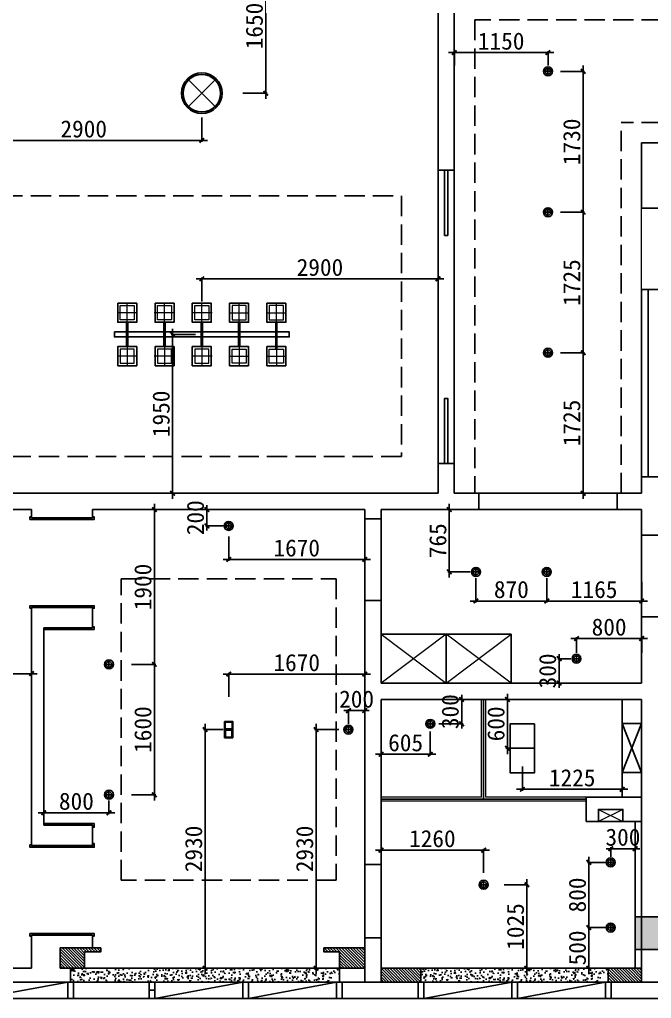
# Model space of a CAD drawing. Header units: millimetres. Extents: x 561810 to 956823, y -438984 to -391712.
# Drawn here: x 772004 to 779762, y -415003 to -402989 of the extents above; entities that cross this region are included whole.
import ezdxf

# ---------------------------------------------------------------- set-up
doc = ezdxf.new("R2010")
doc.units = ezdxf.units.MM
doc.header["$LTSCALE"] = 10
doc.header["$MEASUREMENT"] = 0
doc.linetypes.add('DASH', pattern=[0.35, 0.25, -0.1])
doc.layers.get('0').update_dxf_attribs({"linetype": 'CONTINUOUS'})
doc.layers.get('DEFPOINTS').update_dxf_attribs({"color": 1, "linetype": 'CONTINUOUS'})
for name, color, linetype in [('4-P灯具', 142, 'CONTINUOUS'), ('PUB_HATCH', 144, 'CONTINUOUS'), ('WALL', 7, 'CONTINUOUS'), ('WINDOW', 4, 'CONTINUOUS'), ('填充', 8, 'CONTINUOUS'), ('墙', 7, 'CONTINUOUS')]:
    doc.layers.add(name, color=color, linetype=linetype)
doc.layers.add('家居内线', color=251, linetype='CONTINUOUS', lineweight=13)
doc.layers.add('细线', color=250, linetype='CONTINUOUS', lineweight=5)
doc.styles.add('施洛华标注样式', font='')
doc.styles.get('施洛华标注样式').set_extended_font_data('SimSun')
doc.dimstyles.new('外标尺寸', dxfattribs={"dimscale": 70, "dimtxt": 3, "dimasz": 0.8, "dimexe": 0.25, "dimexo": 1, "dimgap": 0.5, "dimtad": 1, "dimdec": 0, "dimtxsty": '施洛华标注样式', "dimblk": 'ARCHTICK', "dimcen": 1.5, "dimdle": 1, "dimclrd": 250, "dimclre": 250, "dimclrt": 62, "dimadec": 0, "dimazin": 0, "dimtfac": 1, "dimtdec": 0, "dimtix": 1, "dimtmove": 1, "dimatfit": 3, "dimldrblk": 'ARCHTICK', "dimfxl": 0, "dimarcsym": 0})

# ---------------------------------------------------------------- blocks, each defined once
blk = doc.blocks.new('_ARCHTICK')
at = {"color": 0, "linetype": 'ByBlock', "const_width": 0.4}
blk.add_lwpolyline([(-0.5, -0.5), (0.5, 0.5)], dxfattribs=at)
blk = doc.blocks.new('*D93')
at = {"color": 250, "lineweight": -2}
for p, q in [((769907, -411017), (772222, -411017)), ((769977, -411297), (769977, -410999)), ((772152, -411297), (772152, -410999))]:
    blk.add_line(p, q, dxfattribs=at)
at = {"layer": 'DEFPOINTS', "color": 0}
for p in [(772152, -411017), (769977, -411703), (772152, -411703)]:
    blk.add_point(p, dxfattribs=at)
at = {"color": 250, "lineweight": -2, "xscale": 56, "yscale": 56, "zscale": 56, "rotation": 180}
blk.add_blockref('_ARCHTICK', (769977, -411017), dxfattribs=at)
at = {"color": 250, "lineweight": -2, "xscale": 56, "yscale": 56, "zscale": 56}
blk.add_blockref('_ARCHTICK', (772152, -411017), dxfattribs=at)
at = {"color": 62, "insert": (771064, -410877), "char_height": 210, "attachment_point": 5, "style": '施洛华标注样式'}
blk.add_mtext('2175', dxfattribs=at)
blk = doc.blocks.new('*D95')
at = {"color": 250, "lineweight": -2}
for p, q in [((774304, -409003), (774304, -408947)), ((774502, -409003), (774286, -409003)), ((774304, -409203), (774304, -409003)), ((774502, -409203), (774286, -409203)), ((774304, -409203), (774304, -409259))]:
    blk.add_line(p, q, dxfattribs=at)
at = {"layer": 'DEFPOINTS', "color": 0}
for p in [(774304, -409003), (774572, -409003), (774572, -409203)]:
    blk.add_point(p, dxfattribs=at)
at = {"color": 250, "lineweight": -2, "xscale": 56, "yscale": 56, "zscale": 56}
for p, rotation in [((774304, -409003), 270), ((774304, -409203), 90)]:
    blk.add_blockref('_ARCHTICK', p, dxfattribs=dict(at, rotation=rotation))
at = {"color": 62, "insert": (774164, -409103), "char_height": 210, "attachment_point": 5, "rotation": 90, "style": '施洛华标注样式'}
blk.add_mtext('200', dxfattribs=at)
blk = doc.blocks.new('*D96')
at = {"color": 250, "lineweight": -2}
for p, q in [((774572, -409335), (774572, -409632)), ((776242, -409335), (776242, -409632)), ((774502, -409615), (776312, -409615))]:
    blk.add_line(p, q, dxfattribs=at)
at = {"layer": 'DEFPOINTS', "color": 0}
for p in [(774572, -409203), (776242, -409203), (776242, -409615)]:
    blk.add_point(p, dxfattribs=at)
at = {"color": 250, "lineweight": -2, "xscale": 56, "yscale": 56, "zscale": 56, "rotation": 180}
blk.add_blockref('_ARCHTICK', (774572, -409615), dxfattribs=at)
at = {"color": 250, "lineweight": -2, "xscale": 56, "yscale": 56, "zscale": 56}
blk.add_blockref('_ARCHTICK', (776242, -409615), dxfattribs=at)
at = {"color": 62, "insert": (775407, -409475), "char_height": 210, "attachment_point": 5, "style": '施洛华标注样式'}
blk.add_mtext('1670', dxfattribs=at)
blk = doc.blocks.new('*D97')
at = {"color": 250, "lineweight": -2}
for p, q in [((773659, -410973), (773659, -408933)), ((773379, -409003), (773676, -409003)), ((773379, -410903), (773676, -410903))]:
    blk.add_line(p, q, dxfattribs=at)
at = {"layer": 'DEFPOINTS', "color": 0}
for p in [(773102, -409003), (773659, -409003), (773102, -410903)]:
    blk.add_point(p, dxfattribs=at)
at = {"color": 250, "lineweight": -2, "xscale": 56, "yscale": 56, "zscale": 56}
for p, rotation in [((773659, -409003), 90), ((773659, -410903), 270)]:
    blk.add_blockref('_ARCHTICK', p, dxfattribs=dict(at, rotation=rotation))
at = {"color": 62, "insert": (773519, -409953), "char_height": 210, "attachment_point": 5, "rotation": 90, "style": '施洛华标注样式'}
blk.add_mtext('1900', dxfattribs=at)
blk = doc.blocks.new('*D98')
at = {"color": 250, "lineweight": -2}
for p, q in [((773659, -410833), (773659, -412573)), ((773379, -410903), (773676, -410903)), ((773379, -412503), (773676, -412503))]:
    blk.add_line(p, q, dxfattribs=at)
at = {"layer": 'DEFPOINTS', "color": 0}
for p in [(773102, -410903), (773102, -412503), (773659, -412503)]:
    blk.add_point(p, dxfattribs=at)
at = {"color": 250, "lineweight": -2, "xscale": 56, "yscale": 56, "zscale": 56}
for p, rotation in [((773659, -410903), 90), ((773659, -412503), 270)]:
    blk.add_blockref('_ARCHTICK', p, dxfattribs=dict(at, rotation=rotation))
at = {"color": 62, "insert": (773519, -411703), "char_height": 210, "attachment_point": 5, "rotation": 90, "style": '施洛华标注样式'}
blk.add_mtext('1600', dxfattribs=at)
blk = doc.blocks.new('*D99')
at = {"color": 250, "lineweight": -2}
for p, q in [((772302, -412573), (772302, -412742)), ((773102, -412573), (773102, -412742)), ((773172, -412724), (772232, -412724))]:
    blk.add_line(p, q, dxfattribs=at)
at = {"layer": 'DEFPOINTS', "color": 0}
for p in [(772302, -412503), (773102, -412503), (772302, -412724)]:
    blk.add_point(p, dxfattribs=at)
at = {"color": 250, "lineweight": -2, "xscale": 56, "yscale": 56, "zscale": 56, "rotation": 180}
blk.add_blockref('_ARCHTICK', (772302, -412724), dxfattribs=at)
at = {"color": 250, "lineweight": -2, "xscale": 56, "yscale": 56, "zscale": 56}
blk.add_blockref('_ARCHTICK', (773102, -412724), dxfattribs=at)
at = {"color": 62, "insert": (772702, -412584), "char_height": 210, "attachment_point": 5, "style": '施洛华标注样式'}
blk.add_mtext('800', dxfattribs=at)
blk = doc.blocks.new('*D100')
at = {"color": 250, "lineweight": -2}
for p, q in [((776042, -411470), (775986, -411470)), ((776042, -411633), (776042, -411453)), ((776042, -411470), (776242, -411470)), ((776242, -411633), (776242, -411453)), ((776242, -411470), (776298, -411470))]:
    blk.add_line(p, q, dxfattribs=at)
at = {"layer": 'DEFPOINTS', "color": 0}
for p in [(776242, -411470), (776042, -411703), (776242, -411703)]:
    blk.add_point(p, dxfattribs=at)
at = {"color": 250, "lineweight": -2, "xscale": 56, "yscale": 56, "zscale": 56}
blk.add_blockref('_ARCHTICK', (776042, -411470), dxfattribs=at)
at = {"color": 250, "lineweight": -2, "xscale": 56, "yscale": 56, "zscale": 56, "rotation": 180}
blk.add_blockref('_ARCHTICK', (776242, -411470), dxfattribs=at)
at = {"color": 62, "insert": (776142, -411330), "char_height": 210, "attachment_point": 5, "style": '施洛华标注样式'}
blk.add_mtext('200', dxfattribs=at)
blk = doc.blocks.new('*D101')
at = {"color": 250, "lineweight": -2}
for p, q in [((775925, -411703), (775627, -411703)), ((775645, -411633), (775645, -414703)), ((775925, -414633), (775627, -414633))]:
    blk.add_line(p, q, dxfattribs=at)
at = {"layer": 'DEFPOINTS', "color": 0}
for p in [(776042, -411703), (775645, -414633), (776087, -414633)]:
    blk.add_point(p, dxfattribs=at)
at = {"color": 250, "lineweight": -2, "xscale": 56, "yscale": 56, "zscale": 56}
for p, rotation in [((775645, -411703), 90), ((775645, -414633), 270)]:
    blk.add_blockref('_ARCHTICK', p, dxfattribs=dict(at, rotation=rotation))
at = {"color": 62, "insert": (775505, -413168), "char_height": 210, "attachment_point": 5, "rotation": 90, "style": '施洛华标注样式'}
blk.add_mtext('2930', dxfattribs=at)
blk = doc.blocks.new('*D102')
at = {"color": 250, "lineweight": -2}
for p, q in [((774502, -411022), (776312, -411022)), ((774572, -411302), (774572, -411005)), ((776242, -411302), (776242, -411005))]:
    blk.add_line(p, q, dxfattribs=at)
at = {"layer": 'DEFPOINTS', "color": 0}
for p in [(776242, -411022), (774572, -411703), (776242, -411738)]:
    blk.add_point(p, dxfattribs=at)
at = {"color": 250, "lineweight": -2, "xscale": 56, "yscale": 56, "zscale": 56, "rotation": 180}
blk.add_blockref('_ARCHTICK', (774572, -411022), dxfattribs=at)
at = {"color": 250, "lineweight": -2, "xscale": 56, "yscale": 56, "zscale": 56}
blk.add_blockref('_ARCHTICK', (776242, -411022), dxfattribs=at)
at = {"color": 62, "insert": (775407, -410882), "char_height": 210, "attachment_point": 5, "style": '施洛华标注样式'}
blk.add_mtext('1670', dxfattribs=at)
blk = doc.blocks.new('*D103')
at = {"color": 250, "lineweight": -2}
for p, q in [((774502, -411703), (774264, -411703)), ((774282, -411633), (774282, -414703)), ((774502, -414633), (774264, -414633))]:
    blk.add_line(p, q, dxfattribs=at)
at = {"layer": 'DEFPOINTS', "color": 0}
for p in [(774572, -411703), (774282, -414633), (774572, -414633)]:
    blk.add_point(p, dxfattribs=at)
at = {"color": 250, "lineweight": -2, "xscale": 56, "yscale": 56, "zscale": 56}
for p, rotation in [((774282, -411703), 90), ((774282, -414633), 270)]:
    blk.add_blockref('_ARCHTICK', p, dxfattribs=dict(at, rotation=rotation))
at = {"color": 62, "insert": (774142, -413168), "char_height": 210, "attachment_point": 5, "rotation": 90, "style": '施洛华标注样式'}
blk.add_mtext('2930', dxfattribs=at)
blk = doc.blocks.new('*D104')
at = {"color": 250, "lineweight": -2}
for p, q in [((777152, -411333), (777450, -411333)), ((777432, -411333), (777432, -411277)), ((777432, -411633), (777432, -411333)), ((777152, -411633), (777450, -411633)), ((777432, -411633), (777432, -411689))]:
    blk.add_line(p, q, dxfattribs=at)
at = {"layer": 'DEFPOINTS', "color": 0}
for p in [(777045, -411333), (777432, -411333), (777046, -411633)]:
    blk.add_point(p, dxfattribs=at)
at = {"color": 250, "lineweight": -2, "xscale": 56, "yscale": 56, "zscale": 56}
for p, rotation in [((777432, -411333), 270), ((777432, -411633), 90)]:
    blk.add_blockref('_ARCHTICK', p, dxfattribs=dict(at, rotation=rotation))
at = {"color": 62, "insert": (777292, -411483), "char_height": 210, "attachment_point": 5, "rotation": 90, "style": '施洛华标注样式'}
blk.add_mtext('300', dxfattribs=at)
blk = doc.blocks.new('*D105')
at = {"color": 250, "lineweight": -2}
for p, q in [((776442, -411726), (776442, -412023)), ((777046, -411726), (777046, -412023)), ((777116, -412006), (776372, -412006))]:
    blk.add_line(p, q, dxfattribs=at)
at = {"layer": 'DEFPOINTS', "color": 0}
for p in [(776442, -411633), (777046, -411633), (776442, -412006)]:
    blk.add_point(p, dxfattribs=at)
at = {"color": 250, "lineweight": -2, "xscale": 56, "yscale": 56, "zscale": 56, "rotation": 180}
blk.add_blockref('_ARCHTICK', (776442, -412006), dxfattribs=at)
at = {"color": 250, "lineweight": -2, "xscale": 56, "yscale": 56, "zscale": 56}
blk.add_blockref('_ARCHTICK', (777046, -412006), dxfattribs=at)
at = {"color": 62, "insert": (776744, -411866), "char_height": 210, "attachment_point": 5, "style": '施洛华标注样式'}
blk.add_mtext('605', dxfattribs=at)
blk = doc.blocks.new('*D106')
at = {"color": 250, "lineweight": -2}
for p, q in [((777953, -413608), (778250, -413608)), ((778233, -413538), (778233, -414703)), ((777953, -414633), (778250, -414633))]:
    blk.add_line(p, q, dxfattribs=at)
at = {"layer": 'DEFPOINTS', "color": 0}
for p in [(777702, -413608), (777702, -414633), (778233, -414633)]:
    blk.add_point(p, dxfattribs=at)
at = {"color": 250, "lineweight": -2, "xscale": 56, "yscale": 56, "zscale": 56}
for p, rotation in [((778233, -413608), 90), ((778233, -414633), 270)]:
    blk.add_blockref('_ARCHTICK', p, dxfattribs=dict(at, rotation=rotation))
at = {"color": 62, "insert": (778093, -414120), "char_height": 210, "attachment_point": 5, "rotation": 90, "style": '施洛华标注样式'}
blk.add_mtext('1025', dxfattribs=at)
blk = doc.blocks.new('*D107')
at = {"color": 250, "lineweight": -2}
for p, q in [((777772, -413183), (776372, -413183)), ((776442, -413288), (776442, -413166)), ((777702, -413463), (777702, -413166))]:
    blk.add_line(p, q, dxfattribs=at)
at = {"layer": 'DEFPOINTS', "color": 0}
for p in [(776442, -413183), (776442, -413358), (777702, -413608)]:
    blk.add_point(p, dxfattribs=at)
at = {"color": 250, "lineweight": -2, "xscale": 56, "yscale": 56, "zscale": 56, "rotation": 180}
blk.add_blockref('_ARCHTICK', (776442, -413183), dxfattribs=at)
at = {"color": 250, "lineweight": -2, "xscale": 56, "yscale": 56, "zscale": 56}
blk.add_blockref('_ARCHTICK', (777702, -413183), dxfattribs=at)
at = {"color": 62, "insert": (777072, -413043), "char_height": 210, "attachment_point": 5, "style": '施洛华标注样式'}
blk.add_mtext('1260', dxfattribs=at)
blk = doc.blocks.new('*D108')
at = {"color": 250, "lineweight": -2}
for p, q in [((778993, -414203), (778993, -413263)), ((779192, -413333), (778976, -413333)), ((779192, -414133), (778976, -414133))]:
    blk.add_line(p, q, dxfattribs=at)
at = {"layer": 'DEFPOINTS', "color": 0}
for p in [(778993, -413333), (779262, -413333), (779262, -414133)]:
    blk.add_point(p, dxfattribs=at)
at = {"color": 250, "lineweight": -2, "xscale": 56, "yscale": 56, "zscale": 56}
for p, rotation in [((778993, -413333), 90), ((778993, -414133), 270)]:
    blk.add_blockref('_ARCHTICK', p, dxfattribs=dict(at, rotation=rotation))
at = {"color": 62, "insert": (778853, -413733), "char_height": 210, "attachment_point": 5, "rotation": 90, "style": '施洛华标注样式'}
blk.add_mtext('800', dxfattribs=at)
blk = doc.blocks.new('*D109')
at = {"color": 250, "lineweight": -2}
for p, q in [((779262, -413263), (779262, -413148)), ((779562, -413263), (779562, -413148)), ((779262, -413165), (779206, -413165)), ((779262, -413165), (779562, -413165)), ((779562, -413165), (779618, -413165))]:
    blk.add_line(p, q, dxfattribs=at)
at = {"layer": 'DEFPOINTS', "color": 0}
for p in [(779562, -413165), (779262, -413333), (779562, -413333)]:
    blk.add_point(p, dxfattribs=at)
at = {"color": 250, "lineweight": -2, "xscale": 56, "yscale": 56, "zscale": 56}
blk.add_blockref('_ARCHTICK', (779262, -413165), dxfattribs=at)
at = {"color": 250, "lineweight": -2, "xscale": 56, "yscale": 56, "zscale": 56, "rotation": 180}
blk.add_blockref('_ARCHTICK', (779562, -413165), dxfattribs=at)
at = {"color": 62, "insert": (779412, -413025), "char_height": 210, "attachment_point": 5, "style": '施洛华标注样式'}
blk.add_mtext('300', dxfattribs=at)
blk = doc.blocks.new('*D110')
at = {"color": 250, "lineweight": -2}
for p, q in [((778993, -414063), (778993, -414703)), ((779192, -414133), (778976, -414133)), ((779192, -414633), (778976, -414633))]:
    blk.add_line(p, q, dxfattribs=at)
at = {"layer": 'DEFPOINTS', "color": 0}
for p in [(779262, -414133), (778993, -414633), (779262, -414633)]:
    blk.add_point(p, dxfattribs=at)
at = {"color": 250, "lineweight": -2, "xscale": 56, "yscale": 56, "zscale": 56}
for p, rotation in [((778993, -414133), 90), ((778993, -414633), 270)]:
    blk.add_blockref('_ARCHTICK', p, dxfattribs=dict(at, rotation=rotation))
at = {"color": 62, "insert": (778853, -414383), "char_height": 210, "attachment_point": 5, "rotation": 90, "style": '施洛华标注样式'}
blk.add_mtext('500', dxfattribs=at)
blk = doc.blocks.new('*D119')
at = {"color": 250, "lineweight": -2}
for p, q in [((778772, -410833), (778611, -410833)), ((778628, -410833), (778628, -410777)), ((778628, -410833), (778628, -411133)), ((778772, -411133), (778611, -411133)), ((778628, -411133), (778628, -411189))]:
    blk.add_line(p, q, dxfattribs=at)
at = {"layer": 'DEFPOINTS', "color": 0}
for p in [(778842, -410833), (778628, -411133), (778842, -411133)]:
    blk.add_point(p, dxfattribs=at)
at = {"color": 250, "lineweight": -2, "xscale": 56, "yscale": 56, "zscale": 56}
for p, rotation in [((778628, -410833), 270), ((778628, -411133), 90)]:
    blk.add_blockref('_ARCHTICK', p, dxfattribs=dict(at, rotation=rotation))
at = {"color": 62, "insert": (778488, -410983), "char_height": 210, "attachment_point": 5, "rotation": 90, "style": '施洛华标注样式'}
blk.add_mtext('300', dxfattribs=at)
blk = doc.blocks.new('*D120')
at = {"color": 250, "lineweight": -2}
for p, q in [((778772, -410586), (779712, -410586)), ((778842, -410763), (778842, -410569)), ((779642, -410763), (779642, -410569))]:
    blk.add_line(p, q, dxfattribs=at)
at = {"layer": 'DEFPOINTS', "color": 0}
for p in [(779642, -410586), (778842, -410833), (779642, -410833)]:
    blk.add_point(p, dxfattribs=at)
at = {"color": 250, "lineweight": -2, "xscale": 56, "yscale": 56, "zscale": 56, "rotation": 180}
blk.add_blockref('_ARCHTICK', (778842, -410586), dxfattribs=at)
at = {"color": 250, "lineweight": -2, "xscale": 56, "yscale": 56, "zscale": 56}
blk.add_blockref('_ARCHTICK', (779642, -410586), dxfattribs=at)
at = {"color": 62, "insert": (779242, -410446), "char_height": 210, "attachment_point": 5, "style": '施洛华标注样式'}
blk.add_mtext('800', dxfattribs=at)
blk = doc.blocks.new('*D121')
at = {"color": 250, "lineweight": -2}
for p, q in [((777607, -409845), (777607, -410143)), ((778477, -409845), (778477, -410143)), ((777537, -410125), (778547, -410125))]:
    blk.add_line(p, q, dxfattribs=at)
at = {"layer": 'DEFPOINTS', "color": 0}
for p in [(777607, -409768), (778477, -409768), (778477, -410125)]:
    blk.add_point(p, dxfattribs=at)
at = {"color": 250, "lineweight": -2, "xscale": 56, "yscale": 56, "zscale": 56, "rotation": 180}
blk.add_blockref('_ARCHTICK', (777607, -410125), dxfattribs=at)
at = {"color": 250, "lineweight": -2, "xscale": 56, "yscale": 56, "zscale": 56}
blk.add_blockref('_ARCHTICK', (778477, -410125), dxfattribs=at)
at = {"color": 62, "insert": (778042, -409985), "char_height": 210, "attachment_point": 5, "style": '施洛华标注样式'}
blk.add_mtext('870', dxfattribs=at)
blk = doc.blocks.new('*D122')
at = {"color": 250, "lineweight": -2}
for p, q in [((778477, -409845), (778477, -410143)), ((779642, -409888), (779642, -410143)), ((778407, -410125), (779712, -410125))]:
    blk.add_line(p, q, dxfattribs=at)
at = {"layer": 'DEFPOINTS', "color": 0}
for p in [(778477, -409768), (779642, -409818), (779642, -410125)]:
    blk.add_point(p, dxfattribs=at)
at = {"color": 250, "lineweight": -2, "xscale": 56, "yscale": 56, "zscale": 56, "rotation": 180}
blk.add_blockref('_ARCHTICK', (778477, -410125), dxfattribs=at)
at = {"color": 250, "lineweight": -2, "xscale": 56, "yscale": 56, "zscale": 56}
blk.add_blockref('_ARCHTICK', (779642, -410125), dxfattribs=at)
at = {"color": 62, "insert": (779059, -409985), "char_height": 210, "attachment_point": 5, "style": '施洛华标注样式'}
blk.add_mtext('1165', dxfattribs=at)
blk = doc.blocks.new('*D123')
at = {"color": 250, "lineweight": -2}
for p, q in [((777280, -409838), (777280, -408933)), ((777538, -409003), (777263, -409003)), ((777537, -409768), (777263, -409768))]:
    blk.add_line(p, q, dxfattribs=at)
at = {"layer": 'DEFPOINTS', "color": 0}
for p in [(777280, -409003), (777608, -409003), (777607, -409768)]:
    blk.add_point(p, dxfattribs=at)
at = {"color": 250, "lineweight": -2, "xscale": 56, "yscale": 56, "zscale": 56}
for p, rotation in [((777280, -409003), 90), ((777280, -409768), 270)]:
    blk.add_blockref('_ARCHTICK', p, dxfattribs=dict(at, rotation=rotation))
at = {"color": 62, "insert": (777140, -409385), "char_height": 210, "attachment_point": 5, "rotation": 90, "style": '施洛华标注样式'}
blk.add_mtext('765', dxfattribs=at)
blk = doc.blocks.new('*D136')
at = {"color": 250, "lineweight": -2}
for p, q in [((778924, -408873), (778924, -407008)), ((778644, -407078), (778941, -407078)), ((778644, -408803), (778941, -408803))]:
    blk.add_line(p, q, dxfattribs=at)
at = {"layer": 'DEFPOINTS', "color": 0}
for p in [(778492, -407078), (778924, -407078), (778492, -408803)]:
    blk.add_point(p, dxfattribs=at)
at = {"color": 250, "lineweight": -2, "xscale": 56, "yscale": 56, "zscale": 56}
for p, rotation in [((778924, -407078), 90), ((778924, -408803), 270)]:
    blk.add_blockref('_ARCHTICK', p, dxfattribs=dict(at, rotation=rotation))
at = {"color": 62, "insert": (778784, -407940), "char_height": 210, "attachment_point": 5, "rotation": 90, "style": '施洛华标注样式'}
blk.add_mtext('1725', dxfattribs=at)
blk = doc.blocks.new('*D137')
at = {"color": 250, "lineweight": -2}
for p, q in [((778924, -407148), (778924, -405283)), ((778644, -405353), (778941, -405353)), ((778644, -407078), (778941, -407078))]:
    blk.add_line(p, q, dxfattribs=at)
at = {"layer": 'DEFPOINTS', "color": 0}
for p in [(778492, -405353), (778924, -405353), (778492, -407078)]:
    blk.add_point(p, dxfattribs=at)
at = {"color": 250, "lineweight": -2, "xscale": 56, "yscale": 56, "zscale": 56}
for p, rotation in [((778924, -405353), 90), ((778924, -407078), 270)]:
    blk.add_blockref('_ARCHTICK', p, dxfattribs=dict(at, rotation=rotation))
at = {"color": 62, "insert": (778784, -406216), "char_height": 210, "attachment_point": 5, "rotation": 90, "style": '施洛华标注样式'}
blk.add_mtext('1725', dxfattribs=at)
blk = doc.blocks.new('*D138')
at = {"color": 250, "lineweight": -2}
for p, q in [((778644, -403624), (778941, -403624)), ((778924, -405423), (778924, -403554)), ((778644, -405353), (778941, -405353))]:
    blk.add_line(p, q, dxfattribs=at)
at = {"layer": 'DEFPOINTS', "color": 0}
for p in [(778492, -403624), (778924, -403624), (778492, -405353)]:
    blk.add_point(p, dxfattribs=at)
at = {"color": 250, "lineweight": -2, "xscale": 56, "yscale": 56, "zscale": 56}
for p, rotation in [((778924, -403624), 90), ((778924, -405353), 270)]:
    blk.add_blockref('_ARCHTICK', p, dxfattribs=dict(at, rotation=rotation))
at = {"color": 62, "insert": (778784, -404489), "char_height": 210, "attachment_point": 5, "rotation": 90, "style": '施洛华标注样式'}
blk.add_mtext('1730', dxfattribs=at)
blk = doc.blocks.new('*D139')
at = {"color": 250, "lineweight": -2}
for p, q in [((778562, -403394), (777272, -403394)), ((777342, -403553), (777342, -403376)), ((778492, -403554), (778492, -403376))]:
    blk.add_line(p, q, dxfattribs=at)
at = {"layer": 'DEFPOINTS', "color": 0}
for p in [(777342, -403394), (777342, -403623), (778492, -403624)]:
    blk.add_point(p, dxfattribs=at)
at = {"color": 250, "lineweight": -2, "xscale": 56, "yscale": 56, "zscale": 56, "rotation": 180}
blk.add_blockref('_ARCHTICK', (777342, -403394), dxfattribs=at)
at = {"color": 250, "lineweight": -2, "xscale": 56, "yscale": 56, "zscale": 56}
blk.add_blockref('_ARCHTICK', (778492, -403394), dxfattribs=at)
at = {"color": 62, "insert": (777917, -403254), "char_height": 210, "attachment_point": 5, "style": '施洛华标注样式'}
blk.add_mtext('1150', dxfattribs=at)
blk = doc.blocks.new('*D239')
at = {"color": 250, "lineweight": -2}
for p, q in [((774172, -406171), (777212, -406171)), ((774242, -406451), (774242, -406153)), ((777142, -406451), (777142, -406153))]:
    blk.add_line(p, q, dxfattribs=at)
at = {"layer": 'DEFPOINTS', "color": 0}
for p in [(777142, -406171), (774242, -406853), (777142, -406853)]:
    blk.add_point(p, dxfattribs=at)
at = {"color": 250, "lineweight": -2, "xscale": 56, "yscale": 56, "zscale": 56, "rotation": 180}
blk.add_blockref('_ARCHTICK', (774242, -406171), dxfattribs=at)
at = {"color": 250, "lineweight": -2, "xscale": 56, "yscale": 56, "zscale": 56}
blk.add_blockref('_ARCHTICK', (777142, -406171), dxfattribs=at)
at = {"color": 62, "insert": (775692, -406031), "char_height": 210, "attachment_point": 5, "style": '施洛华标注样式'}
blk.add_mtext('2900', dxfattribs=at)
blk = doc.blocks.new('*D240')
at = {"color": 250, "lineweight": -2}
for p, q in [((773883, -406783), (773883, -408873)), ((774163, -406853), (773866, -406853)), ((774163, -408803), (773866, -408803))]:
    blk.add_line(p, q, dxfattribs=at)
at = {"layer": 'DEFPOINTS', "color": 0}
for p in [(774242, -406853), (773883, -408803), (774242, -408803)]:
    blk.add_point(p, dxfattribs=at)
at = {"color": 250, "lineweight": -2, "xscale": 56, "yscale": 56, "zscale": 56}
for p, rotation in [((773883, -406853), 90), ((773883, -408803), 270)]:
    blk.add_blockref('_ARCHTICK', p, dxfattribs=dict(at, rotation=rotation))
at = {"color": 62, "insert": (773743, -407828), "char_height": 210, "attachment_point": 5, "rotation": 90, "style": '施洛华标注样式'}
blk.add_mtext('1950', dxfattribs=at)
blk = doc.blocks.new('*D241')
at = {"color": 250, "lineweight": -2}
for p, q in [((775027, -403963), (775027, -402173)), ((774747, -402243), (775044, -402243)), ((774747, -403893), (775044, -403893))]:
    blk.add_line(p, q, dxfattribs=at)
at = {"layer": 'DEFPOINTS', "color": 0}
for p in [(774242, -402243), (775027, -402243), (774242, -403893)]:
    blk.add_point(p, dxfattribs=at)
at = {"color": 250, "lineweight": -2, "xscale": 56, "yscale": 56, "zscale": 56}
for p, rotation in [((775027, -402243), 90), ((775027, -403893), 270)]:
    blk.add_blockref('_ARCHTICK', p, dxfattribs=dict(at, rotation=rotation))
at = {"color": 62, "insert": (774887, -403068), "char_height": 210, "attachment_point": 5, "rotation": 90, "style": '施洛华标注样式'}
blk.add_mtext('1650', dxfattribs=at)
blk = doc.blocks.new('*D242')
at = {"color": 250, "lineweight": -2}
for p, q in [((771342, -404192), (771342, -404490)), ((774242, -404192), (774242, -404490)), ((774312, -404472), (771272, -404472))]:
    blk.add_line(p, q, dxfattribs=at)
at = {"layer": 'DEFPOINTS', "color": 0}
for p in [(771342, -403893), (774242, -403893), (771342, -404472)]:
    blk.add_point(p, dxfattribs=at)
at = {"color": 250, "lineweight": -2, "xscale": 56, "yscale": 56, "zscale": 56, "rotation": 180}
blk.add_blockref('_ARCHTICK', (771342, -404472), dxfattribs=at)
at = {"color": 250, "lineweight": -2, "xscale": 56, "yscale": 56, "zscale": 56}
blk.add_blockref('_ARCHTICK', (774242, -404472), dxfattribs=at)
at = {"color": 62, "insert": (772792, -404332), "char_height": 210, "attachment_point": 5, "style": '施洛华标注样式'}
blk.add_mtext('2900', dxfattribs=at)
blk = doc.blocks.new('*D433')
at = {"color": 250, "lineweight": -2}
for p, q in [((778177, -412156), (778177, -412454)), ((779402, -412156), (779402, -412454)), ((778107, -412436), (779472, -412436))]:
    blk.add_line(p, q, dxfattribs=at)
at = {"layer": 'DEFPOINTS', "color": 0}
for p in [(778177, -411933), (779402, -411933), (779402, -412436)]:
    blk.add_point(p, dxfattribs=at)
at = {"color": 250, "lineweight": -2, "xscale": 56, "yscale": 56, "zscale": 56, "rotation": 180}
blk.add_blockref('_ARCHTICK', (778177, -412436), dxfattribs=at)
at = {"color": 250, "lineweight": -2, "xscale": 56, "yscale": 56, "zscale": 56}
blk.add_blockref('_ARCHTICK', (779402, -412436), dxfattribs=at)
at = {"color": 62, "insert": (778789, -412296), "char_height": 210, "attachment_point": 5, "style": '施洛华标注样式'}
blk.add_mtext('1225', dxfattribs=at)
blk = doc.blocks.new('*D434')
at = {"color": 250, "lineweight": -2}
for p, q in [((778107, -411333), (777976, -411333)), ((777994, -412003), (777994, -411263)), ((778107, -411933), (777976, -411933))]:
    blk.add_line(p, q, dxfattribs=at)
at = {"layer": 'DEFPOINTS', "color": 0}
for p in [(777994, -411333), (778177, -411333), (778177, -411933)]:
    blk.add_point(p, dxfattribs=at)
at = {"color": 250, "lineweight": -2, "xscale": 56, "yscale": 56, "zscale": 56}
for p, rotation in [((777994, -411333), 90), ((777994, -411933), 270)]:
    blk.add_blockref('_ARCHTICK', p, dxfattribs=dict(at, rotation=rotation))
at = {"color": 62, "insert": (777854, -411633), "char_height": 210, "attachment_point": 5, "rotation": 90, "style": '施洛华标注样式'}
blk.add_mtext('600', dxfattribs=at)

msp = doc.modelspace()

# ---------------------------------------------------------------- hatches: boundary and pattern name
h = msp.add_hatch()
h.set_pattern_fill('ANSI31', color=250, scale=200, angle=-90, style=0)
h.set_pattern_definition([(315, (776241.614, -414632.755), (17.67767, 17.67767), [])])
h.paths.add_polyline_path([(772801.6, -414432.8), (773001.6, -414432.8), (773001.6, -414382.8), (772501.6, -414382.8), (772501.6, -414632.8), (772801.6, -414632.8)])
h.paths.add_polyline_path([(776241.6, -414382.8), (775741.6, -414382.8), (775741.6, -414432.8), (775941.6, -414432.8), (775941.6, -414632.8), (776241.6, -414632.8)])
h = msp.add_hatch()
h.set_pattern_fill('AR-CONC', color=250, scale=20, style=0)
h.set_pattern_definition([(50, (775931.61, -414802.76), (143.452, -12.5504), [15, -165]), (355, (775931.61, -414802.76), (-27.75, 150.4384), [12, -132]), (100.4514, (775943.57, -414803.8), (115.702, 137.888), [12.748, -140.2284]), (46.184, (775931.61, -414762.76), (213.448, -33.104), [22.5, -247.5]), (96.6356, (775949.4, -414765.51), (186.933, 194.824), [19.122, -210.343]), (351.184, (775931.61, -414762.76), (186.932, 194.824), [18, -198]), (21, (775951.61, -414772.76), (119.3814, -80.5238), [15, -165]), (326, (775951.61, -414772.76), (48.663, 145.03), [12, -132]), (71.4514, (775961.56, -414779.47), (168.0445, 64.506), [12.748, -140.2284]), (37.5, (775931.614, -414802.755), (2.432, 66.5788), [0, -130.4, 0, -134, 0, -132.5]), (7.5, (775931.614, -414802.755), (52.6139, 78.8823), [0, -76.4, 0, -127.4, 0, -50.5]), (327.5, (775887.014, -414802.755), (106.7645, -4.511), [0, -50, 0, -156, 0, -207]), (317.5, (775867.01, -414802.755), (116.6372, 20.021), [0, -65, 0, -103.6, 0, -147])])
h.paths.add_polyline_path([(775931.6, -414802.8), (775931.6, -414632.8), (772631.6, -414632.8), (772631.6, -414802.8), (772666.6, -414802.8)])
h = msp.add_hatch()
h.set_pattern_fill('ANSI31', color=250, scale=200, angle=-90, style=0)
h.set_pattern_definition([(315, (776931.614, -414802.755), (17.6777, 17.6777), [])])
h.paths.add_polyline_path([(776441.6, -414632.8), (776441.6, -414802.8), (776931.6, -414802.8), (776931.6, -414632.8)])
h = msp.add_hatch()
h.set_pattern_fill('AR-CONC', color=250, scale=20, style=0)
h.set_pattern_definition([(50, (779231.61, -414802.76), (143.452, -12.5504), [15, -165]), (355, (779231.61, -414802.76), (-27.75, 150.438), [12, -132]), (100.4514, (779243.57, -414803.8), (115.702, 137.888), [12.748, -140.228]), (46.184, (779231.61, -414762.76), (213.448, -33.104), [22.5, -247.5]), (96.636, (779249.4, -414765.51), (186.933, 194.824), [19.122, -210.343]), (351.184, (779231.61, -414762.76), (186.932, 194.824), [18, -198]), (21, (779251.61, -414772.76), (119.3814, -80.524), [15, -165]), (326, (779251.61, -414772.76), (48.663, 145.03), [12, -132]), (71.4514, (779261.56, -414779.47), (168.0445, 64.506), [12.748, -140.228]), (37.5, (779231.614, -414802.755), (2.432, 66.5788), [0, -130.4, 0, -134, 0, -132.5]), (7.5, (779231.614, -414802.755), (52.614, 78.8823), [0, -76.4, 0, -127.4, 0, -50.5]), (327.5, (779187.014, -414802.755), (106.7645, -4.511), [0, -50, 0, -156, 0, -207]), (317.5, (779167.01, -414802.755), (116.6372, 20.021), [0, -65, 0, -103.6, 0, -147])])
h.paths.add_polyline_path([(776931.6, -414632.8), (776931.6, -414802.8), (776966.6, -414802.8), (779231.6, -414802.8), (779231.6, -414632.8)])
h = msp.add_hatch()
h.set_pattern_fill('ANSI31', color=250, scale=200, angle=-90, style=0)
h.set_pattern_definition([(315, (779641.614, -414802.755), (17.6777, 17.6777), [])])
h.paths.add_polyline_path([(779231.6, -414632.8), (779231.6, -414802.8), (779266.6, -414802.8), (779641.6, -414802.8), (779641.6, -414632.8)])
at = {"layer": 'PUB_HATCH'}
h = msp.add_hatch(color=256, dxfattribs=at)
h.paths.add_polyline_path([(779561.6, -414402.8), (779561.6, -414002.8), (779961.6, -414002.8), (779961.6, -414402.8)])
h.paths.add_polyline_path([(767701.6, -414402.8), (767701.6, -414002.8), (768101.6, -414002.8), (768101.6, -414402.8)])
h.paths.add_polyline_path([(767701.6, -409202.8), (767701.6, -408802.8), (768101.6, -408802.8), (768101.6, -409202.8)])
h.paths.add_polyline_path([(767701.6, -402742.8), (767701.6, -402342.8), (768101.6, -402342.8), (768101.6, -402742.8)])
h.paths.add_polyline_path([(803411.6, -402742.8), (803411.6, -402342.8), (803811.6, -402342.8), (803811.6, -402742.8)])
h.paths.add_polyline_path([(803411.6, -409202.8), (803411.6, -408802.8), (803811.6, -408802.8), (803811.6, -409202.8)])
h.paths.add_polyline_path([(803411.6, -414402.8), (803411.6, -414002.8), (803811.6, -414002.8), (803811.6, -414402.8)])
h.paths.add_polyline_path([(791551.6, -414402.8), (791551.6, -414002.8), (791951.6, -414002.8), (791951.6, -414402.8)])

# ---------------------------------------------------------------- linework, layer by layer
at = {"color": 250}
for p, q in [((774064.8, -404069.5), (774418.4, -403715.9)), ((774064.8, -403715.9), (774418.4, -404069.5))]:
    msp.add_line(p, q, dxfattribs=at)
for p, q in [((779401.6, -412532.8), (779401.6, -411332.8)), ((778961.6, -412532.8), (778961.6, -412832.8)), ((779561.6, -414632.8), (779561.6, -412832.8))]:
    msp.add_line(p, q)
at = {"color": 1}
for p, q in [((772596.6, -414802.8), (771516.6, -415002.8)), ((772596.6, -414802.8), (772596.6, -415002.8)), ((772666.6, -414802.8), (772666.6, -415002.8)), ((773596.6, -414802.8), (773596.6, -415002.8)), ((773666.6, -414802.8), (773666.6, -415002.8)), ((774746.6, -414802.8), (773666.6, -415002.8)), ((774746.6, -414802.8), (774746.6, -415002.8)), ((774816.6, -414802.8), (774816.6, -415002.8)), ((775896.6, -414802.8), (774816.6, -415002.8)), ((775896.6, -414802.8), (775896.6, -415002.8)), ((775966.6, -414802.8), (775966.6, -415002.8)), ((776896.6, -414802.8), (776896.6, -415002.8)), ((776966.6, -414802.8), (776966.6, -415002.8)), ((778046.6, -414802.8), (776966.6, -415002.8)), ((778046.6, -414802.8), (778046.6, -415002.8)), ((778116.6, -414802.8), (778116.6, -415002.8)), ((779196.6, -414802.8), (778116.6, -415002.8)), ((779196.6, -414802.8), (779196.6, -415002.8)), ((779266.6, -414802.8), (779196.6, -414802.8)), ((779266.6, -414802.8), (779266.6, -415002.8)), ((773666.6, -414902.8), (773596.6, -414902.8))]:
    msp.add_line(p, q, dxfattribs=at)
for points in [[(778961.6, -412532.8), (779641.6, -412532.8), (779641.6, -412832.8), (779411.6, -412832.8)], [(778961.6, -412832.8), (779111.6, -412832.8), (779111.6, -412682.8), (779411.6, -412682.8), (779411.6, -412832.8)]]:
    msp.add_lwpolyline(points)
for points in [[(772666.6, -414802.8), (772596.6, -414802.8)], [(775966.6, -414802.8), (775896.6, -414802.8)], [(776896.6, -414802.8), (776966.6, -414802.8)]]:
    msp.add_lwpolyline(points, dxfattribs=at)
at = {"color": 250}
msp.add_circle((774241.6, -403892.7), 230, dxfattribs=at)
at = {"layer": '4-P灯具', "color": 250, "ltscale": 20}
for p, q in [((778546.6, -403623.8), (778436.6, -403623.8)), ((778491.6, -403568.8), (778491.6, -403678.8)), ((778491.6, -405298.4), (778491.6, -405408.4)), ((778546.6, -405353.4), (778436.6, -405353.4)), ((778491.6, -407023.1), (778491.6, -407133.1)), ((778546.6, -407078.1), (778436.6, -407078.1)), ((774571.6, -409257.8), (774571.6, -409147.8)), ((774516.6, -409202.8), (774626.6, -409202.8)), ((777552.3, -409767.8), (777662.3, -409767.8)), ((777607.3, -409822.8), (777607.3, -409712.8)), ((778421.9, -409767.8), (778531.9, -409767.8)), ((778476.9, -409822.8), (778476.9, -409712.8)), ((773101.6, -410847.8), (773101.6, -410957.8)), ((778786.6, -410832.8), (778896.6, -410832.8)), ((778841.6, -410887.8), (778841.6, -410777.8)), ((773046.6, -410902.8), (773156.6, -410902.8)), ((777046.2, -411687.5), (777046.2, -411577.5)), ((775986.6, -411702.8), (776096.6, -411702.8)), ((776041.6, -411647.8), (776041.6, -411757.8)), ((776991.2, -411632.5), (777101.2, -411632.5)), ((773046.6, -412502.8), (773156.6, -412502.8)), ((773101.6, -412557.8), (773101.6, -412447.8)), ((779261.6, -413387.6), (779261.6, -413277.6)), ((779206.6, -413332.6), (779316.6, -413332.6)), ((777646.6, -413607.8), (777756.6, -413607.8)), ((777701.6, -413552.8), (777701.6, -413662.8)), ((779261.6, -414077.9), (779261.6, -414187.9)), ((779206.6, -414132.9), (779316.6, -414132.9))]:
    msp.add_line(p, q, dxfattribs=at)
at = {"layer": '4-P灯具', "color": 142}
msp.add_lwpolyline([(774521.6, -411602.8), (774621.6, -411602.8), (774621.6, -411802.8), (774521.6, -411802.8), (774521.6, -411602.8)], dxfattribs=at)
for centre in [(778491.6, -403623.8), (778491.6, -405353.4), (778491.6, -407078.1), (774571.6, -409202.8), (777607.3, -409767.8), (778476.9, -409767.8), (773101.6, -410902.8), (778841.6, -410832.8), (777046.2, -411632.5), (776041.6, -411702.8), (773101.6, -412502.8), (779261.6, -413332.6), (777701.6, -413607.8), (779261.6, -414132.9)]:
    msp.add_circle(centre, 55, dxfattribs=at)
at = {"layer": '4-P灯具', "color": 250, "ltscale": 20}
for centre in [(778491.6, -403623.8), (778491.6, -405353.4), (778491.6, -407078.1), (774571.6, -409202.8), (777607.3, -409767.8), (778476.9, -409767.8), (773101.6, -410902.8), (778841.6, -410832.8), (777046.2, -411632.5), (776041.6, -411702.8), (773101.6, -412502.8), (779261.6, -413332.6), (777701.6, -413607.8), (779261.6, -414132.9)]:
    msp.add_circle(centre, 35, dxfattribs=at)
at = {"layer": 'WALL'}
for p, q in [((777141.6, -402242.8), (777141.6, -404838.3)), ((777341.6, -404838.3), (777341.6, -402442.8)), ((779641.6, -405302.8), (779641.6, -404502.8)), ((780417, -404502.8), (779641.6, -404502.8)), ((777141.6, -404838.3), (777341.6, -404838.3)), ((779841.6, -405302.8), (779641.6, -405302.8)), ((779641.6, -408802.8), (779641.6, -406302.8)), ((779841.6, -406302.8), (779641.6, -406302.8)), ((777341.6, -408438.3), (777141.6, -408438.3)), ((777141.6, -408438.3), (777141.6, -408802.8)), ((777341.6, -408802.8), (777341.6, -408438.3)), ((779841.6, -408602.8), (779641.6, -408602.8)), ((771341.6, -408802.8), (777141.6, -408802.8)), ((777641.9, -408802.8), (777341.6, -408802.8)), ((777641.9, -409002.8), (777641.9, -408802.8)), ((779641.6, -408802.8), (779341.9, -408802.8)), ((779341.9, -408802.8), (779341.9, -409002.8)), ((768101.6, -409002.8), (772151.6, -409002.8)), ((772151.6, -409002.8), (772151.6, -409102.8)), ((772901.6, -409102.8), (772901.6, -409002.8)), ((772901.6, -409002.8), (776241.6, -409002.8)), ((776241.6, -409002.8), (776241.6, -409117.8)), ((776441.6, -409002.8), (777641.9, -409002.8)), ((776441.6, -409117.8), (776441.6, -409002.8)), ((779341.9, -409002.8), (779641.6, -409002.8)), ((779641.6, -409317.8), (779641.6, -409002.8)), ((772151.6, -409102.8), (772901.6, -409102.8)), ((772901.6, -409102.8), (772151.6, -409102.8)), ((776241.6, -409117.8), (776441.6, -409117.8)), ((779841.6, -409317.8), (779641.6, -409317.8)), ((776441.6, -410117.8), (776241.6, -410117.8)), ((776241.6, -410117.8), (776441.6, -410117.8)), ((776241.6, -410117.8), (776241.6, -413357.8)), ((776441.6, -411132.8), (776441.6, -410117.8)), ((772151.6, -410352.8), (772151.6, -412977.8)), ((779641.6, -410317.8), (779641.6, -411132.8)), ((779641.6, -410317.8), (779841.6, -410317.8)), ((779841.6, -410317.8), (779641.6, -410317.8)), ((772301.6, -410452.8), (772301.6, -412877.8)), ((772301.6, -410452.8), (772901.6, -410452.8)), ((779641.6, -410532.8), (779641.6, -411132.8)), ((776441.6, -411132.8), (779641.6, -411132.8)), ((776441.6, -413357.8), (776441.6, -411332.8)), ((776441.6, -411332.8), (779641.6, -411332.8)), ((779641.6, -411332.8), (779641.6, -414002.8)), ((772901.6, -412977.8), (772901.6, -412977.8)), ((772901.6, -412977.8), (772901.6, -412977.8)), ((776241.6, -413357.8), (776441.6, -413357.8)), ((772501.6, -414227.8), (772151.6, -414227.8)), ((772151.6, -414227.8), (772151.6, -414632.8)), ((772151.6, -414227.8), (772901.6, -414227.8)), ((772901.6, -414382.8), (772901.6, -414227.8)), ((776441.6, -414257.8), (776241.6, -414257.8)), ((776241.6, -414257.8), (776241.6, -414802.8)), ((776441.6, -414802.8), (776441.6, -414257.8)), ((772501.6, -414632.8), (772501.6, -414382.8)), ((779641.6, -414402.8), (779641.6, -414802.8)), ((771481.6, -414632.8), (772151.6, -414632.8)), ((772631.6, -414632.8), (772501.6, -414632.8)), ((775931.6, -414632.8), (776241.6, -414632.8)), ((776441.6, -414632.8), (779641.6, -414632.8)), ((779231.6, -414802.8), (779231.6, -414632.8))]:
    msp.add_line(p, q, dxfattribs=at)
for points in [[(772151.6, -410352.8), (772151.6, -410202.8), (772901.6, -410202.8), (772901.6, -410452.8)], [(772151.6, -412977.8), (772151.6, -413127.8), (772901.6, -413127.8), (772901.6, -412877.8), (772301.6, -412877.8)], [(779561.6, -414402.8), (779561.6, -414002.8), (779961.6, -414002.8), (779961.6, -414402.8), (779561.6, -414402.8)], [(775931.6, -414802.8), (775931.6, -414632.8)], [(776931.6, -414802.8), (776931.6, -414632.8)]]:
    msp.add_lwpolyline(points, dxfattribs=at)
at = {"layer": 'WINDOW', "linetype": 'DASH'}
for p, q in [((777341.6, -404838.3), (777141.6, -404838.3)), ((777141.6, -408438.3), (777341.6, -408438.3))]:
    msp.add_line(p, q, dxfattribs=at)
at = {"layer": 'WINDOW'}
for p, q in [((779721.6, -406302.8), (779721.6, -408602.8)), ((777701.6, -412557.8), (777701.6, -411332.8)), ((778961.6, -412557.8), (776441.6, -412557.8)), ((804261.6, -414802.8), (767261.6, -414802.8)), ((804381.6, -415002.8), (767061.6, -415002.8))]:
    msp.add_line(p, q, dxfattribs=at)
for points in [[(777221.6, -404838.3), (777261.6, -404838.3), (777261.6, -405638.3), (777221.6, -405638.3), (777221.6, -404838.3)], [(777221.6, -408438.3), (777261.6, -408438.3), (777261.6, -407638.3), (777221.6, -407638.3), (777221.6, -408438.3)]]:
    msp.add_lwpolyline(points, dxfattribs=at)
at = {"layer": '填充', "color": 2, "linetype": 'DASH', "ltscale": 100}
for p, q in [((794941.6, -402992.8), (777591.6, -402992.8)), ((777591.6, -402992.8), (777591.6, -408802.8)), ((779391.6, -408802.8), (779391.6, -404252.8)), ((794941.6, -404252.8), (779391.6, -404252.8))]:
    msp.add_line(p, q, dxfattribs=at)
at = {"layer": '填充', "color": 142, "ltscale": 0.01}
for p, q in [((773318.7, -406703.3), (773318.7, -407003.3)), ((773333.7, -406703.3), (773333.7, -407003.3)), ((773776.4, -406703.3), (773776.4, -407003.3)), ((773791.4, -406703.3), (773791.4, -407003.3)), ((774234.1, -406703.3), (774234.1, -407003.3)), ((774249.1, -406703.3), (774249.1, -407003.3)), ((774691.8, -406703.3), (774691.8, -407003.3)), ((774706.8, -406703.3), (774706.8, -407003.3)), ((775149.5, -406703.3), (775149.5, -407033.3)), ((775164.5, -406703.3), (775164.5, -407033.3)), ((777641.9, -408802.8), (779341.9, -408802.8)), ((777641.9, -409002.8), (779341.9, -409002.8)), ((776441.6, -410117.8), (776441.6, -409117.8)), ((779641.6, -410317.8), (779641.6, -409317.8)), ((779401.6, -411630.3), (779641.6, -411630.3)), ((779401.6, -412230.3), (779641.6, -412230.3)), ((779641.6, -414632.8), (779641.6, -412832.8)), ((772631.6, -414632.8), (775931.6, -414632.8))]:
    msp.add_line(p, q, dxfattribs=at)
at = {"layer": '填充', "color": 250, "ltscale": 0.01}
for p, q in [((776441.6, -410532.8), (778041.6, -410532.8)), ((777241.6, -411132.8), (777241.6, -410532.8)), ((778041.6, -410532.8), (778041.6, -411132.8))]:
    msp.add_line(p, q, dxfattribs=at)
at = {"layer": '填充', "color": 2, "linetype": 'DASH', "ltscale": 100}
for points in [[(771791.6, -405152.8), (776691.6, -405152.8), (776691.6, -408352.8), (771791.6, -408352.8)], [(773251.6, -409852.8), (775891.6, -409852.8), (775891.6, -413552.8), (773251.6, -413552.8)]]:
    msp.add_lwpolyline(points, close=True, dxfattribs=at)
at = {"layer": '填充', "color": 142, "ltscale": 0.01}
for points in [[(773209.4, -406469.8), (773442.9, -406469.8), (773442.9, -406703.3), (773209.4, -406703.3)], [(773667.2, -406469.8), (773900.7, -406469.8), (773900.7, -406703.3), (773667.2, -406703.3)], [(774124.9, -406469.8), (774358.4, -406469.8), (774358.4, -406703.3), (774124.9, -406703.3)], [(774816.1, -406469.8), (774582.6, -406469.8), (774582.6, -406703.3), (774816.1, -406703.3)], [(775273.8, -406469.8), (775040.3, -406469.8), (775040.3, -406703.3), (775273.8, -406703.3)], [(773168.9, -406823.3), (775314.3, -406823.3), (775314.3, -406883.3), (773168.9, -406883.3)], [(773209.4, -407236.8), (773442.9, -407236.8), (773442.9, -407003.3), (773209.4, -407003.3)], [(773667.2, -407236.8), (773900.7, -407236.8), (773900.7, -407003.3), (773667.2, -407003.3)], [(774124.9, -407236.8), (774358.4, -407236.8), (774358.4, -407003.3), (774124.9, -407003.3)], [(774816.1, -407236.8), (774582.6, -407236.8), (774582.6, -407003.3), (774816.1, -407003.3)], [(775273.8, -407236.8), (775040.3, -407236.8), (775040.3, -407003.3), (775273.8, -407003.3)], [(778326.6, -411632.8), (778326.6, -412232.8), (778026.6, -412232.8), (778026.6, -411632.8)], [(772901.6, -412902.2), (772921.6, -412902.2), (772921.6, -412892.2), (772901.6, -412892.2)], [(772901.6, -413103.3), (772921.6, -413103.3), (772921.6, -413113.3), (772901.6, -413113.3)]]:
    msp.add_lwpolyline(points, close=True, dxfattribs=at)
for points in [[(772151.6, -409092.8), (772131.3, -409092.8), (772131.3, -409122.8), (772921.6, -409122.8), (772921.6, -409092.3), (772901.6, -409092.3)], [(772151.6, -410212.8), (772131.3, -410212.8), (772131.3, -410182.8), (772921.6, -410182.8), (772921.6, -410213.2), (772901.6, -410213.2)], [(772301.6, -410472.8), (772921.6, -410472.8), (772921.6, -410442.3), (772901.6, -410442.3)], [(772301.6, -412857.8), (772921.6, -412857.8), (772921.6, -412892.2), (772901.6, -412892.2)], [(779411.6, -412832.8), (779111.6, -412832.8)], [(772151.6, -413117.8), (772131.3, -413117.8), (772131.3, -413147.8), (772921.6, -413147.8), (772921.6, -413113.3), (772901.6, -413113.3)], [(772151.6, -414237.8), (772131.3, -414237.8), (772131.3, -414207.8), (772921.6, -414207.8), (772921.6, -414238.2), (772901.6, -414238.2)], [(772501.6, -414632.8), (772501.6, -414382.8), (773001.6, -414382.8), (773001.6, -414432.8), (772801.6, -414432.8), (772801.6, -414632.8)], [(776241.6, -414632.8), (776241.6, -414382.8), (775741.6, -414382.8), (775741.6, -414432.8), (775931.6, -414432.8), (775931.6, -414632.8)], [(772631.6, -414802.8), (772631.6, -414632.8)]]:
    msp.add_lwpolyline(points, dxfattribs=at)
msp.add_circle((774241.6, -403892.7), 250, dxfattribs=at)
at = {"layer": '墙', "color": 250}
for p, q in [((777141.6, -404838.3), (777141.6, -408438.3)), ((777341.6, -404838.3), (777341.6, -408438.3)), ((776241.6, -409117.8), (776241.6, -410117.8)), ((779401.6, -411630.3), (779641.6, -412230.3)), ((779401.6, -412230.3), (779641.6, -411630.3)), ((778326.6, -411932.8), (778026.6, -411932.8)), ((776241.6, -414257.8), (776241.6, -413357.8)), ((776441.6, -414257.8), (776441.6, -413357.8))]:
    msp.add_line(p, q, dxfattribs=at)
at = {"layer": '家居内线', "color": 251}
for p, q in [((779411.6, -412682.8), (779111.6, -412832.8)), ((779111.6, -412682.8), (779411.6, -412832.8))]:
    msp.add_line(p, q, dxfattribs=at)
at = {"layer": '细线', "color": 250, "lineweight": 5}
for p, q in [((779641.6, -406302.8), (779641.6, -405302.8)), ((773326.2, -406711.8), (773326.2, -406461.2)), ((773783.9, -406711.8), (773783.9, -406461.2)), ((774241.6, -406711.8), (774241.6, -406461.2)), ((774699.3, -406711.8), (774699.3, -406461.2)), ((775157, -406711.8), (775157, -406461.2)), ((773451.5, -406586.5), (773200.9, -406586.5)), ((773909.2, -406586.5), (773658.6, -406586.5)), ((774366.9, -406586.5), (774116.3, -406586.5)), ((774574, -406586.5), (774824.6, -406586.5)), ((775031.7, -406586.5), (775282.3, -406586.5)), ((773326.2, -406994.7), (773326.2, -407245.3)), ((773783.9, -406994.7), (773783.9, -407245.3)), ((774241.6, -406994.7), (774241.6, -407245.3)), ((774699.3, -406994.7), (774699.3, -407245.3)), ((775157, -406994.7), (775157, -407245.3)), ((773451.5, -407120), (773200.9, -407120)), ((773909.2, -407120), (773658.6, -407120)), ((774366.9, -407120), (774116.3, -407120)), ((774574, -407120), (774824.6, -407120)), ((775031.7, -407120), (775282.3, -407120)), ((774621.6, -411702.8), (774521.6, -411702.8))]:
    msp.add_line(p, q, dxfattribs=at)
at = {"layer": '细线'}
for p, q in [((777676.6, -412532.8), (777676.6, -411332.8)), ((777726.6, -412532.8), (777726.6, -411332.8)), ((777676.6, -412532.8), (776441.6, -412532.8)), ((778961.6, -412532.8), (777726.6, -412532.8)), ((778961.6, -412582.8), (776441.6, -412582.8))]:
    msp.add_line(p, q, dxfattribs=at)
at = {"layer": '细线', "color": 250, "lineweight": 5}
for points in [[(773239.4, -406499.8), (773412.9, -406499.8), (773412.9, -406673.3), (773239.4, -406673.3)], [(773697.2, -406499.8), (773870.7, -406499.8), (773870.7, -406673.3), (773697.2, -406673.3)], [(774154.9, -406499.8), (774328.4, -406499.8), (774328.4, -406673.3), (774154.9, -406673.3)], [(774786.1, -406499.8), (774612.6, -406499.8), (774612.6, -406673.3), (774786.1, -406673.3)], [(775243.8, -406499.8), (775070.3, -406499.8), (775070.3, -406673.3), (775243.8, -406673.3)], [(773239.4, -407206.8), (773412.9, -407206.8), (773412.9, -407033.3), (773239.4, -407033.3)], [(773697.2, -407206.8), (773870.7, -407206.8), (773870.7, -407033.3), (773697.2, -407033.3)], [(774154.9, -407206.8), (774328.4, -407206.8), (774328.4, -407033.3), (774154.9, -407033.3)], [(774786.1, -407206.8), (774612.6, -407206.8), (774612.6, -407033.3), (774786.1, -407033.3)], [(775243.8, -407206.8), (775070.3, -407206.8), (775070.3, -407033.3), (775243.8, -407033.3)], [(774531.6, -411612.8), (774611.6, -411612.8), (774611.6, -411692.8), (774531.6, -411692.8)], [(774531.6, -411792.8), (774611.6, -411792.8), (774611.6, -411712.8), (774531.6, -411712.8)]]:
    msp.add_lwpolyline(points, close=True, dxfattribs=at)
at = {"layer": '细线', "color": 250}
for points in [[(776441.6, -410532.8), (777241.6, -411132.8), (778041.6, -410532.8)], [(778041.6, -411132.8), (777241.6, -410532.8), (776441.6, -411132.8)]]:
    msp.add_lwpolyline(points, dxfattribs=at)

# ---------------------------------------------------------------- dimensions: what is measured, and where the dimension line sits
at = {"color": 1}
for base, p1, p2, picture, middle in [((775026.6, -402242.8), (774241.6, -403892.7), (774241.6, -402242.8), '*D241', (774886.6, -403067.7)), ((778923.9, -403623.8), (778491.6, -405353.4), (778491.6, -403623.8), '*D138', (778783.9, -404488.6)), ((778923.9, -405353.4), (778491.9, -407078.1), (778491.6, -405353.4), '*D137', (778783.9, -406215.8)), ((773883.3639287, -408802.7550586), (774241.6144706, -406853.2550586), (774241.6144706, -408802.7550586), '*D240', (773743.3639287, -407828.0050586)), ((778923.9, -407078.1), (778491.9, -408802.8), (778491.9, -407078.1), '*D136', (778783.9, -407940.4)), ((773658.5, -409002.8), (773101.6, -410902.8), (773101.6, -409002.8), '*D97', (773518.5, -409952.8)), ((774303.9, -409002.8), (774571.6, -409202.8), (774571.6, -409002.8), '*D95', (774163.9, -409102.8)), ((777280.1, -409002.8), (777607.3, -409767.8), (777608.3, -409002.8), '*D123', (777140.1, -409385.3)), ((778628.3, -411132.8), (778841.6, -410832.8), (778841.6, -411132.8), '*D119', (778488.3, -410982.8)), ((773658.5, -412502.8), (773101.6, -410902.8), (773101.6, -412502.8), '*D98', (773518.5, -411702.8)), ((777432.3, -411332.8), (777046.2, -411632.5), (777045.2, -411332.8), '*D104', (777292.3, -411482.6)), ((777993.9, -411332.8), (778176.6, -411932.8), (778176.6, -411332.8), '*D434', (777853.9, -411632.8)), ((774281.6, -414632.8), (774571.6, -411702.8), (774571.6, -414632.8), '*D103', (774141.6, -413167.8)), ((775644.9, -414632.8), (776041.6, -411702.8), (776086.6, -414632.8), '*D101', (775504.9, -413167.8)), ((778993, -413332.6), (779261.6, -414132.9), (779261.6, -413332.6), '*D108', (778853, -413732.8)), ((778232.5, -414632.8), (777701.6, -413607.8), (777701.6, -414632.8), '*D106', (778092.5, -414120.3)), ((778993, -414632.8), (779261.6, -414132.9), (779261.6, -414632.8), '*D110', (778853, -414382.8))]:
    dim = msp.add_linear_dim(base=base, p1=p1, p2=p2, angle=90, dimstyle='外标尺寸', dxfattribs=at)
    dim.commit()
    dim.dimension.update_dxf_attribs({"geometry": picture, "text_midpoint": middle})
for base, p1, p2, picture, middle in [((777341.6, -403393.6), (778491.6, -403623.8), (777341.6, -403622.8), '*D139', (777916.6, -403253.6)), ((771341.6, -404472.4), (774241.6, -403892.7), (771341.6, -403892.7), '*D242', (772791.6, -404332.4)), ((777141.6, -406171), (774241.6, -406853.3), (777141.6, -406853.3), '*D239', (775691.6, -406031)), ((776241.6, -409614.6), (774571.6, -409202.8), (776241.6, -409202.8), '*D96', (775406.6, -409474.6)), ((778476.9, -410125.1), (777607.3, -409767.8), (778476.9, -409767.8), '*D121', (778042.1, -409985.1)), ((779641.6, -410125.1), (778476.9, -409767.8), (779641.6, -409817.8), '*D122', (779059.3, -409985.1)), ((779641.6, -410586.3), (778841.6, -410832.8), (779641.6, -410832.8), '*D120', (779241.6, -410446.3)), ((772151.6, -411017), (769976.6, -411702.8), (772151.6, -411702.8), '*D93', (771064.1, -410877)), ((776241.6, -411022.2), (774571.6, -411702.8), (776241.6, -411737.8), '*D102', (775406.6, -410882.2)), ((776241.6, -411470.2), (776041.6, -411702.8), (776241.6, -411702.8), '*D100', (776141.6, -411330.2)), ((776441.6, -412005.7), (777046.2, -411632.5), (776441.6, -411632.5), '*D105', (776743.9, -411865.7)), ((779401.6, -412436.4), (778176.6, -411932.8), (779401.6, -411932.8), '*D433', (778789.1, -412296.4)), ((772301.6, -412724.2), (773101.6, -412502.8), (772301.6, -412502.8), '*D99', (772701.6, -412584.2)), ((776441.6, -413183.4), (777701.6, -413607.8), (776441.6, -413357.8), '*D107', (777071.6, -413043.4)), ((779561.6, -413165.2), (779261.6, -413332.6), (779561.6, -413332.6), '*D109', (779411.6, -413025.2))]:
    dim = msp.add_linear_dim(base=base, p1=p1, p2=p2, dimstyle='外标尺寸', dxfattribs=at)
    dim.commit()
    dim.dimension.update_dxf_attribs({"geometry": picture, "text_midpoint": middle})

doc.saveas('drawing.dxf')
